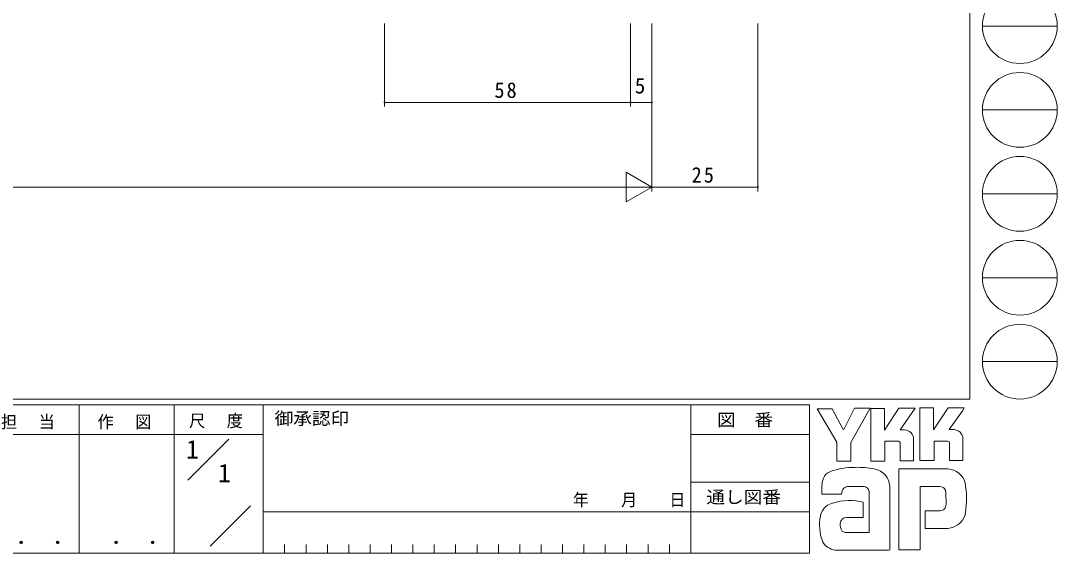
# Model space of a CAD drawing. Units: millimetres on the paper. Extents: x -420 to 373, y -297 to 267.
# Drawn here: x 128.5 to 372.9, y -297 to -171.3 of the extents above; entities that cross this region are included whole.
import ezdxf
from ezdxf.enums import TextEntityAlignment as Align

# ---------------------------------------------------------------- set-up
doc = ezdxf.new("R2010")
doc.units = ezdxf.units.MM
doc.layers.add('0-1_YKK_ZWAK', color=7, linetype='Continuous', lineweight=9)
doc.layers.add('0-6_YKK_D', color=6, linetype='Continuous', lineweight=9)
doc.layers.add('0-2_USER1', color=3, linetype='Continuous')
doc.styles.add('ＭＳ ゴシック', font='')
doc.styles.get('ＭＳ ゴシック').set_extended_font_data('MS Gothic')

msp = doc.modelspace()

# ---------------------------------------------------------------- linework, layer by layer
at = {"layer": '0-1_YKK_ZWAK'}
for p, q in [((352.3, 264.4), (352.3, -260.6)), ((355.276, -172.596), (372.916, -172.596)), ((355.276, -192.392), (372.916, -192.392)), ((355.276, -212.188), (372.916, -212.188)), ((355.276, -231.984), (372.916, -231.984)), ((355.276, -251.78), (372.916, -251.78)), ((352.3, -260.6), (-417.7, -260.6)), ((314.5, -262), (-417.7, -262)), ((142.3, -262), (142.3, -297)), ((164.7, -262), (164.7, -297)), ((185.7, -262), (185.7, -297)), ((286.5, -262), (286.5, -297)), ((314.5, -262), (314.5, -297)), ((316.337, -262.906), (319.851, -262.906)), ((320.932, -270.799), (316.337, -262.906)), ((325.136, -262.798), (322.581, -267.771)), ((328.96, -275.231), (328.96, -262.825)), ((340.474, -262.717), (343.745, -262.717)), ((340.474, -275.123), (340.474, -262.717)), ((347.178, -262.717), (350.962, -262.717)), ((350.583, -263.365), (347.461, -267.825)), ((350.962, -262.717), (350.583, -263.365)), ((336.879, -267.906), (335.84, -267.906)), ((348.501, -267.825), (347.461, -267.825)), ((165.684, -268.999), (97.5, -268.999)), ((165.684, -268.999), (185.7, -268.999)), ((167.87, -279.736), (177.564, -270.043)), ((286.5, -269), (314.5, -269)), ((335.474, -270.582), (332.284, -270.582)), ((339.042, -270.069), (339.042, -275.15)), ((343.88, -270.555), (343.88, -275.123)), ((347.069, -270.555), (343.88, -270.555)), ((347.502, -270.717), (347.069, -270.555)), ((347.502, -275.096), (347.502, -270.717)), ((350.664, -270.069), (350.664, -275.096)), ((343.88, -275.123), (340.474, -275.123)), ((347.502, -275.046), (347.553, -275.096)), ((350.664, -275.096), (347.502, -275.096)), ((347.124, -277.096), (335.528, -277.096)), ((335.528, -277.096), (335.528, -296.206)), ((286.5, -280.199), (314.5, -280.199)), ((317.418, -283.07), (317.418, -281.141)), ((322.067, -283.07), (317.418, -283.07)), ((327.446, -281.205), (323.748, -281.275)), ((328.527, -292.071), (328.527, -282.34)), ((333.42, -281.583), (333.42, -296.179)), ((340.555, -281.259), (345.204, -281.259)), ((340.555, -296.206), (340.555, -281.259)), ((346.673, -282.756), (346.691, -285.391)), ((173.172, -295.345), (182.696, -285.821)), ((185.7, -287.2), (286.5, -287.2)), ((314.5, -287.199), (286.5, -287.199)), ((341.772, -286.989), (341.772, -291.125)), ((345.313, -286.989), (341.772, -286.989)), ((327.176, -288.53), (323.181, -288.535)), ((322.905, -292.071), (328.527, -292.071)), ((328.095, -292.071), (328.446, -292.071)), ((328.527, -292.07), (328.528, -292.071)), ((341.772, -291.125), (347.097, -291.125)), ((347.097, -291.125), (348.178, -290.882)), ((190.74, -294.9), (190.74, -297)), ((195.78, -294.9), (195.78, -297)), ((200.82, -294.9), (200.82, -297)), ((205.86, -294.9), (205.86, -297)), ((210.9, -294.9), (210.9, -297)), ((215.94, -294.9), (215.94, -297)), ((220.98, -294.9), (220.98, -297)), ((226.02, -294.9), (226.02, -297)), ((231.06, -294.9), (231.06, -297)), ((236.1, -294.9), (236.1, -297)), ((241.14, -294.9), (241.14, -297)), ((246.18, -294.9), (246.18, -297)), ((251.22, -294.9), (251.22, -297)), ((256.26, -294.9), (256.26, -297)), ((261.3, -294.9), (261.3, -297)), ((266.34, -294.9), (266.34, -297)), ((271.38, -294.9), (271.38, -297)), ((276.42, -294.9), (276.42, -297)), ((281.46, -294.9), (281.46, -297)), ((-417.7, -297), (314.5, -297)), ((322.067, -296.26), (320.58, -296.26)), ((333.095, -296.233), (322.067, -296.26)), ((333.42, -296.179), (333.095, -296.233))]:
    msp.add_line(p, q, dxfattribs=at)
for points in [[(319.851, -262.906), (322.364, -267.609), (322.581, -267.771)], [(325.136, -262.798), (328.762, -262.798), (324.229, -270.826)], [(328.96, -262.825), (332.176, -262.825), (332.176, -267.923), (335.555, -262.771)], [(335.555, -262.771), (339.38, -262.771), (335.84, -267.906)], [(343.745, -262.717), (343.745, -267.908), (347.178, -262.717)], [(324.229, -270.826), (324.229, -275.258), (320.932, -275.258), (320.932, -270.799)], [(332.284, -270.582), (332.284, -275.231), (328.96, -275.231)], [(339.042, -275.15), (335.906, -275.15), (335.906, -270.744), (335.474, -270.582)], [(326.473, -284.773), (327.176, -284.935), (327.176, -288.53)], [(335.528, -296.206), (339.772, -296.206), (340.555, -296.206)]]:
    msp.add_lwpolyline(points, dxfattribs=at)
for centre in [(364.096, -172.596), (364.096, -192.392), (364.096, -212.188), (364.096, -231.984), (364.096, -251.78)]:
    msp.add_circle(centre, 8.82, dxfattribs=at)
for centre, radius, start, end in [((336.879, -270.069), 2.163, 0.00165, 89.99603), ((348.501, -269.988), 2.163, 0.00165, 89.99603), ((320.106, -280.055), 2.444, 109.02126, 161.51263), ((325.222, -294.401), 17.68, 89.89165, 109.30847), ((325.741, -297.463), 20.748, 78.78009, 91.46938), ((329.03, -281.496), 4.449, 40.66422, 80.31693), ((328.809, -281.485), 4.612, 358.78058, 38.76563), ((346.972, -281.44), 4.341, 14.44571, 87.08746), ((322.459, -281.166), 5.037, 158.41083, 179.71774), ((330.666, -284.187), 20.86, 350.99026, 10.67624), ((324.175, -283.007), 2.109, 138.46381, 181.71359), ((323.615, -282.971), 1.701, 85.50551, 126.78038), ((326.956, -282.754), 1.625, 14.75519, 72.44994), ((345.365, -282.479), 1.229, 16.43123, 96.91661), ((343.031, -283.208), 3.673, 4.93422, 17.03551), ((320.927, -288.927), 3.908, 121.8271, 169.08475), ((324.02, -297.854), 13.309, 79.38097, 112.05824), ((343.01, -285.041), 3.697, 343.6902, 354.75362), ((327.949, -290.395), 11.082, 168.76372, 199.80078), ((345.314, -285.684), 1.306, 269.95467, 342.90144), ((347.035, -286.745), 4.291, 285.4429, 349.90448), ((324.082, -290.328), 2.369, 171.08202, 216.71922), ((323.19, -289.979), 1.445, 90.33952, 178.03638), ((323.15, -290.565), 1.526, 230.97279, 260.7549), ((320.94, -292.443), 3.823, 207.31435, 263.59464)]:
    msp.add_arc(centre, radius, start, end, dxfattribs=at)
at = {"layer": '0-6_YKK_D'}
for p, q in [((214.3, -171.97), (214.3, -191.6)), ((272.3, -171.97), (272.3, -191.6)), ((272.3, -171.97), (272.3, -191.6)), ((277.3, -171.97), (277.3, -191.6)), ((277.3, -171.97), (277.3, -211.6)), ((277.3, -171.97), (277.3, -211.6)), ((302.3, -171.97), (302.3, -211.6)), ((272.3, -190.6), (214.3, -190.6)), ((272.3, -190.6), (277.3, -190.6)), ((270.3, -210.6), (-15.7, -210.6)), ((277.3, -210.6), (271.238, -214.1))]:
    msp.add_line(p, q, dxfattribs=at)
for points in [[(277.3, -210.6), (271.238, -207.1), (271.238, -214.1)], [(302.3, -210.6), (277.3, -210.6), (265.176, -210.6)]]:
    msp.add_lwpolyline(points, dxfattribs=at)
for centre, start, end in [((214.3, -190.6), 0, 180), ((214.3, -190.6), 180, 0), ((272.3, -190.6), 0, 180), ((272.3, -190.6), 0, 180), ((272.3, -190.6), 180, 0), ((272.3, -190.6), 180, 0), ((277.3, -190.6), 0, 180), ((277.3, -190.6), 180, 0), ((302.3, -210.6), 0, 180), ((302.3, -210.6), 180, 0)]:
    msp.add_arc(centre, 0.106, start, end, dxfattribs=at)

# ---------------------------------------------------------------- texts
at = {"layer": '0-1_YKK_ZWAK', "style": 'ＭＳ ゴシック', "width": 1.1}
for s, p in [('御承認印', (188.367, -267.533)), ('図\u3000番', (292.698, -267.862)), ('通し図番', (290.179, -286.085))]:
    msp.add_text(s, height=2.933, dxfattribs=at).set_placement(p, align=Align.BOTTOM_LEFT)
at = {"layer": '0-1_YKK_ZWAK', "color": 3, "style": 'ＭＳ ゴシック', "width": 1.15}
for p in [(124.355, -295.946), (146.755, -295.946)]:
    msp.add_text(' ． ．', height=3.666, dxfattribs=at).set_placement(p, align=Align.BOTTOM_LEFT)
at = {"layer": '0-1_YKK_ZWAK', "char_height": 2.933, "attachment_point": 7, "style": 'ＭＳ ゴシック'}
for s, insert in [('\\T1.17;\\W0.95;尺\\~\\~度', (168.212, -267.537)), ('\\T1.17;\\W0.95;担\\~\\~当', (123.855, -267.78)), ('\\T1.17;\\W0.95;作\\~\\~図', (146.62, -267.762)), ('\\T1.2;\\W0.95;年\\~\\~\\~月\\~\\~\\~日', (258.676, -286.169))]:
    msp.add_mtext(s, dxfattribs=dict(at, insert=insert))
at = {"layer": '0-2_USER1', "style": 'ＭＳ ゴシック'}
for p in [(167.5, -275.999), (175.033, -281.599)]:
    msp.add_text('1', height=4.399, dxfattribs=at).set_placement(p, align=Align.BOTTOM_LEFT)
at = {"layer": '0-6_YKK_D', "color": 3, "style": 'ＭＳ ゴシック'}
msp.add_text('5', height=3.666, dxfattribs=at).set_placement((273.289, -189.6), align=Align.BOTTOM_LEFT)
at = {"layer": '0-6_YKK_D', "color": 3, "char_height": 3.666, "attachment_point": 7, "style": 'ＭＳ ゴシック'}
for s, insert in [('\\T1.21;\\W0.95;58', (240.206, -189.6)), ('\\T1.21;\\W0.95;25', (286.718, -209.6))]:
    msp.add_mtext(s, dxfattribs=dict(at, insert=insert))

doc.saveas('drawing.dxf')
